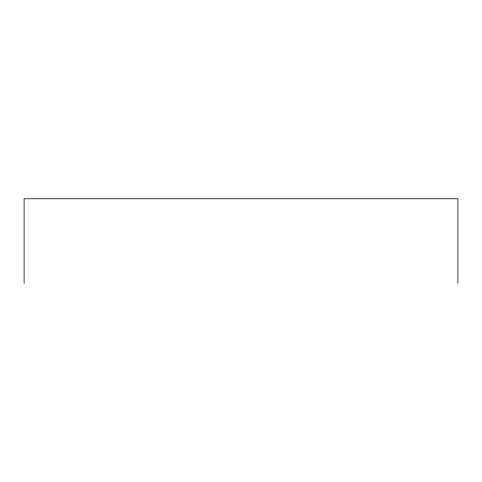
<?xml version="1.0" encoding="UTF-8"?>
<svg xmlns="http://www.w3.org/2000/svg" width="482" height="482" viewBox="0 0 482 482"><rect width="100%" height="100%" fill="white"/><g stroke="black" fill="none" stroke-linecap="round" stroke-linejoin="round"><path stroke-width="0.72" d="M457.9 283.229L457.9 198.771L24.1 198.771L24.1 283.229"/></g></svg>
